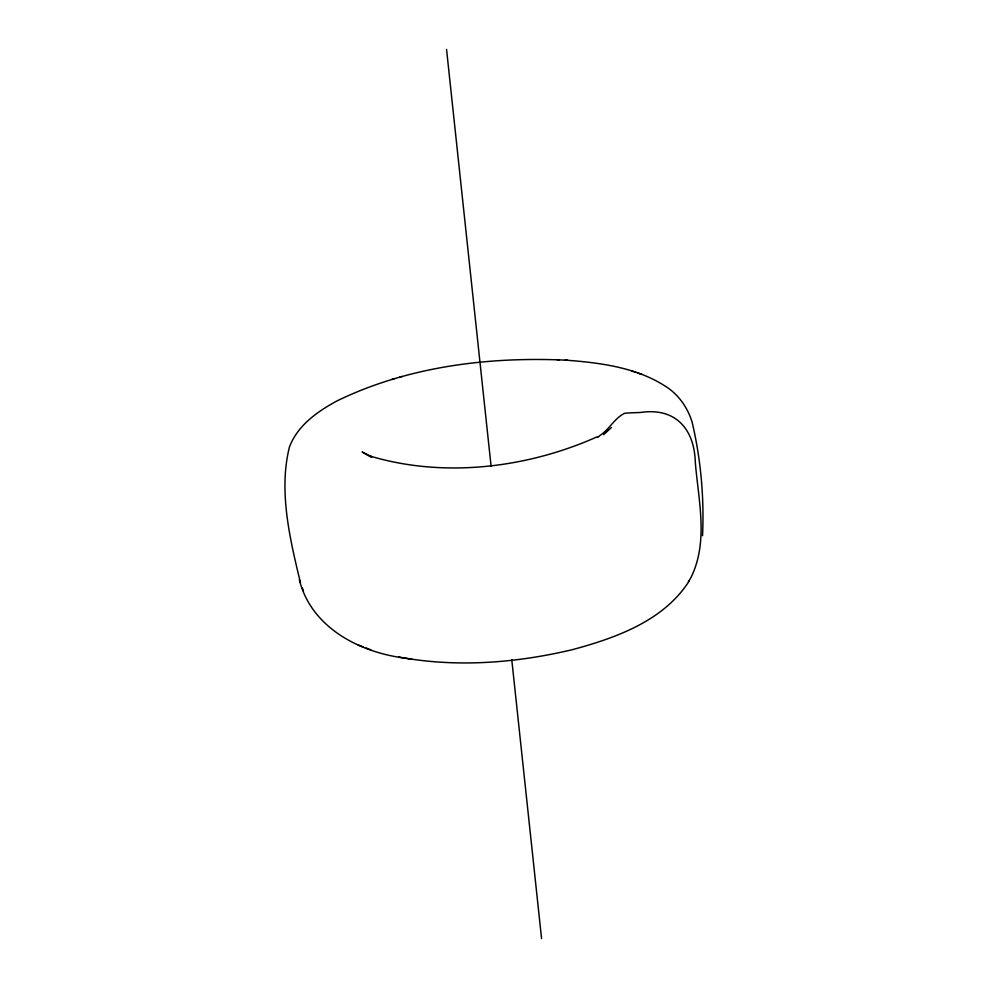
<?xml version="1.0" encoding="UTF-8"?>
<svg xmlns="http://www.w3.org/2000/svg" width="988" height="988" viewBox="0 0 988 988"><rect width="100%" height="100%" fill="white"/><g stroke="black" fill="none" stroke-linecap="round" stroke-linejoin="round"><path stroke-width="1.48" d="M702.53 535.731C704.296 497.73 700.825 459.099 692.094 422.086C688.043 408.921 680.139 396.917 669.024 388.692C638.927 367.585 600.914 362.757 565.161 360.114M689.007 581.29C663.417 621.119 615.709 637.952 572.151 649.734C518.008 662.54 461.198 667.32 406.08 658.304M597.901 437.388L599.901 435.498C609.09 429.694 614.672 418.035 624.564 413.305C629.998 412.675 635.519 412.799 640.977 412.416C675.446 407.414 694.416 428.965 695.317 462.396C698.43 500.508 708.816 542.239 690.661 578.104A59.021 54.735 24.3 0 1 688.327 581.623M603.594 434.695L611.486 427.458M604.878 432.312L608.299 430.015M597.209 436.795C527.172 468.077 443.871 478.266 369.808 455.987L371.933 456.876L362.139 451.961L370.636 456.938M567.767 360.262C489.554 356.396 408.427 366.276 337.39 400.72C317.704 411.292 297.561 425.346 289.422 447.095C278.357 491.234 290.052 539.497 300.463 582.797M391.779 379.429L394.36 378.713M399.794 377.181L402.128 376.539M557.059 359.669L559.406 359.805M299.327 579.635C311.084 627.504 359.718 652.549 405.191 658.144M398.757 657.057L412.095 659.317M631.9 371.056L636.099 372.464M637.495 372.945L641.83 374.39M358.138 644.979L363.065 646.868M366.091 648.005L370.759 649.808M302.353 587.971L303.477 591.096M446.551 49.4L491.11 466.41M511.759 659.576L541.572 938.6"/></g></svg>
